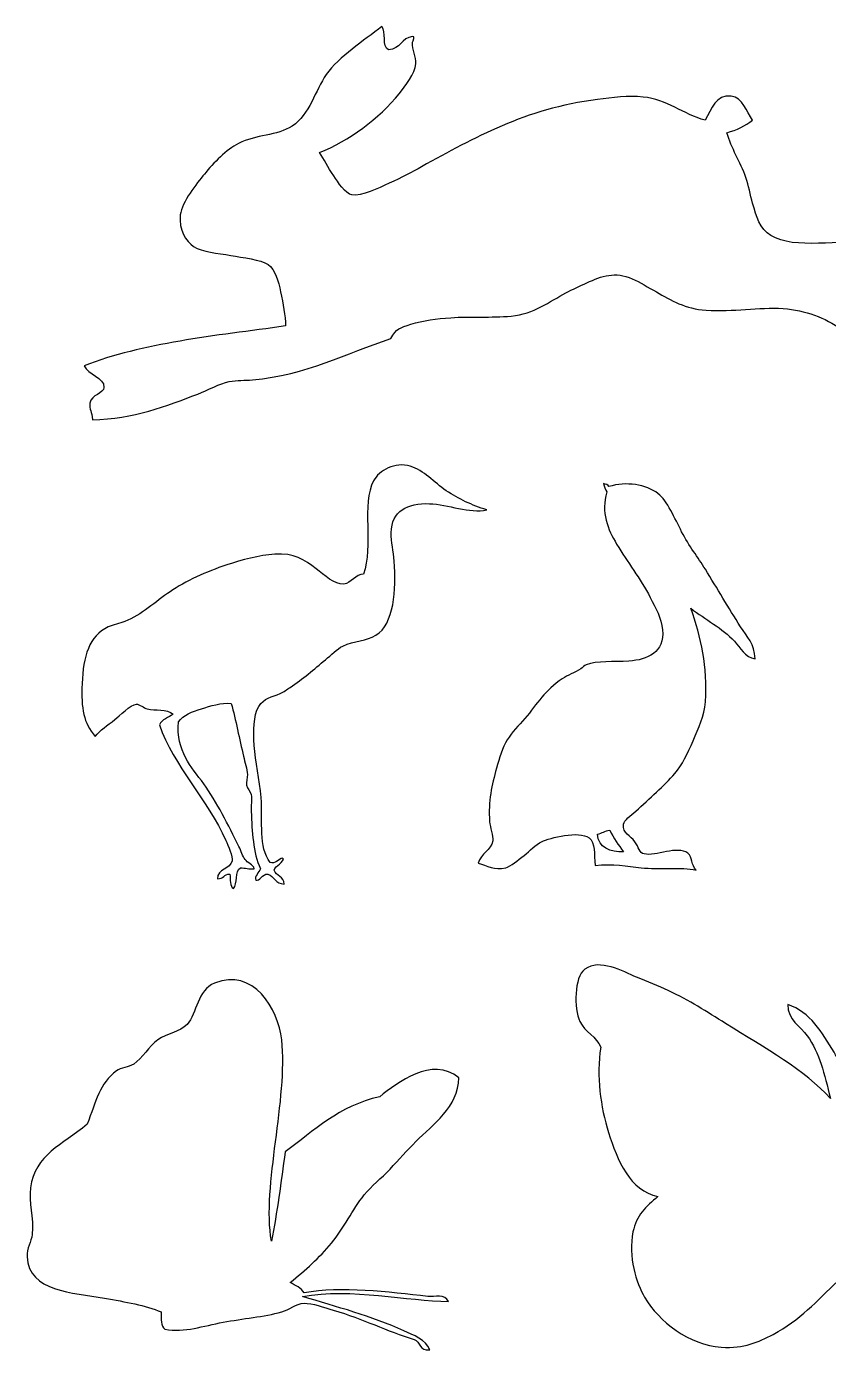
# Model space of a CAD drawing. Header units: centimetres. Extents: x -66 to 65, y -66 to 66.
# Drawn here: x -66 to -56.05, y 3.46 to 19.89 of the extents above; entities that cross this region are included whole.
import ezdxf

# ---------------------------------------------------------------- set-up
doc = ezdxf.new("R2010")
doc.units = ezdxf.units.CM
doc.header["$MEASUREMENT"] = 0
doc.layers.add('Layer 1', color=7, linetype='Continuous')

msp = doc.modelspace()

# ---------------------------------------------------------------- linework, layer by layer
at = {"layer": 'Layer 1'}
for points, knots in [([(-61.50699, 19.5986), (-61.35724, 19.60315), (-61.34885, 19.7491), (-61.20867, 19.7632), (-61.20867, 19.7632), (-61.17636, 19.77654), (-61.20055, 19.70224), (-61.20867, 19.69118), (-61.20867, 19.69118), (-61.2156, 19.59953), (-61.16316, 19.51179), (-61.16758, 19.42379), (-61.16758, 19.42379), (-61.17345, 19.30536), (-61.29987, 19.14373), (-61.37324, 19.05351), (-61.37324, 19.05351), (-61.62287, 18.74657), (-62.00059, 18.46688), (-62.36059, 18.32329), (-62.36059, 18.32329), (-62.30971, 18.23939), (-62.25772, 18.14316), (-62.18575, 18.03529), (-62.18575, 18.03529), (-62.13304, 17.95618), (-62.04346, 17.81362), (-61.95948, 17.79873), (-61.95948, 17.79873), (-61.8438, 17.77822), (-61.63015, 17.88189), (-61.49664, 17.94272), (-61.49664, 17.94272), (-61.34278, 18.01291), (-61.21377, 18.08382), (-61.09553, 18.14841), (-61.09553, 18.14841), (-60.43764, 18.50777), (-59.82151, 18.86406), (-58.91513, 18.9815), (-58.91513, 18.9815), (-58.73183, 19.00521), (-58.52625, 19.03047), (-58.34945, 19.01238), (-58.34945, 19.01238), (-58.05248, 18.98195), (-57.85391, 18.80016), (-57.57806, 18.72438), (-57.57806, 18.72438), (-57.50633, 18.86757), (-57.44241, 19.04336), (-57.25924, 19.02264), (-57.25924, 19.02264), (-57.11216, 19.006), (-57.06803, 18.83537), (-56.99183, 18.72438), (-56.99183, 18.72438), (-57.08539, 18.66019), (-57.18381, 18.60093), (-57.31068, 18.57007), (-57.31068, 18.57007), (-57.25708, 18.37698), (-57.14217, 18.20799), (-57.07412, 18.01471), (-57.07412, 18.01471), (-57.03938, 17.91594), (-57.02141, 17.79878), (-56.99186, 17.69586), (-56.99186, 17.69586), (-56.94365, 17.52782), (-56.90322, 17.37849), (-56.76559, 17.29473), (-56.76559, 17.29473), (-56.47024, 17.11497), (-55.90442, 17.24578), (-55.51083, 17.2125), (-55.51083, 17.2125), (-55.31573, 17.19594), (-55.13393, 17.0783), (-54.96568, 16.96564), (-54.96568, 16.96564), (-54.61902, 16.73352), (-54.38873, 16.51312), (-54.09144, 16.20451), (-54.09144, 16.20451), (-54.05112, 16.16268), (-53.9523, 16.07608), (-53.96804, 16.00912), (-53.96804, 16.00912), (-53.99257, 15.90472), (-54.24852, 15.93498), (-54.33832, 15.96798), (-54.33832, 15.96798), (-54.46368, 16.01402), (-54.58393, 16.09916), (-54.69829, 16.1634), (-54.69829, 16.1634), (-55.0405, 16.35559), (-55.39097, 16.58739), (-55.73704, 16.78049), (-55.73704, 16.78049), (-55.56435, 16.54141), (-55.3495, 16.31059), (-55.13024, 16.09141), (-55.13024, 16.09141), (-55.0215, 15.98264), (-54.91934, 15.85892), (-54.80112, 15.76224), (-54.80112, 15.76224), (-54.67968, 15.66299), (-54.51381, 15.61746), (-54.43086, 15.47427), (-54.43086, 15.47427), (-54.50211, 15.3328), (-54.61927, 15.3143), (-54.7908, 15.33031), (-54.7908, 15.33031), (-55.03707, 15.35322), (-55.24776, 15.50726), (-55.41821, 15.65943), (-55.41821, 15.65943), (-55.58299, 15.80651), (-55.71264, 16.00307), (-55.89134, 16.13251), (-55.89134, 16.13251), (-56.09004, 16.2765), (-56.33716, 16.37064), (-56.6113, 16.38966), (-56.6113, 16.38966), (-56.91896, 16.41099), (-57.23035, 16.34733), (-57.5678, 16.36913), (-57.5678, 16.36913), (-57.8254, 16.38577), (-58.00206, 16.49359), (-58.18489, 16.5954), (-58.18489, 16.5954), (-58.28522, 16.65128), (-58.38415, 16.71761), (-58.48318, 16.75997), (-58.48318, 16.75997), (-58.69932, 16.85234), (-58.85717, 16.79566), (-59.04886, 16.70856), (-59.04886, 16.70856), (-59.13451, 16.66956), (-59.22788, 16.62651), (-59.30598, 16.58513), (-59.30598, 16.58513), (-59.51259, 16.47549), (-59.70135, 16.32478), (-59.98482, 16.29716), (-59.98482, 16.29716), (-60.23432, 16.27282), (-60.48774, 16.29433), (-60.73563, 16.27658), (-60.73563, 16.27658), (-60.9075, 16.26425), (-61.07678, 16.2415), (-61.22929, 16.19429), (-61.22929, 16.19429), (-61.36642, 16.15185), (-61.4105, 16.14256), (-61.47612, 16.01948), (-61.47612, 16.01948), (-62.04222, 15.83096), (-62.51448, 15.56826), (-63.19372, 15.50518), (-63.19372, 15.50518), (-63.28627, 15.49663), (-63.38499, 15.50452), (-63.48169, 15.48465), (-63.48169, 15.48465), (-63.59922, 15.46049), (-63.7463, 15.37948), (-63.87253, 15.33037), (-63.87253, 15.33037), (-64.2553, 15.18146), (-64.66914, 15.02171), (-65.1787, 15.01152), (-65.1787, 15.01152), (-65.17936, 15.11061), (-65.22352, 15.13968), (-65.20955, 15.21718), (-65.20955, 15.21718), (-65.1896, 15.32815), (-65.03892, 15.33174), (-65.03474, 15.41265), (-65.03474, 15.41265), (-65.02828, 15.537), (-65.23484, 15.5687), (-65.28157, 15.68004), (-65.28157, 15.68004), (-64.56495, 15.96105), (-63.65904, 16.05279), (-62.78232, 16.17373), (-62.78232, 16.17373), (-62.78401, 16.30113), (-62.81473, 16.45231), (-62.84402, 16.59542), (-62.84402, 16.59542), (-62.8708, 16.7262), (-62.91506, 16.87741), (-62.9983, 16.93483), (-62.9983, 16.93483), (-63.08918, 16.99746), (-63.31604, 17.02283), (-63.46114, 17.04791), (-63.46114, 17.04791), (-63.62857, 17.07699), (-63.81404, 17.08789), (-63.92395, 17.16105), (-63.92395, 17.16105), (-64.01764, 17.22349), (-64.10969, 17.36372), (-64.08855, 17.55189), (-64.08855, 17.55189), (-64.07061, 17.71125), (-63.88249, 17.94189), (-63.79029, 18.05587), (-63.79029, 18.05587), (-63.67628, 18.19673), (-63.51253, 18.36276), (-63.3686, 18.43642), (-63.3686, 18.43642), (-63.1487, 18.54897), (-62.89261, 18.52786), (-62.70002, 18.65243), (-62.70002, 18.65243), (-62.48624, 18.79062), (-62.41236, 19.10098), (-62.27835, 19.2901), (-62.27835, 19.2901), (-62.11756, 19.51687), (-61.8144, 19.70957), (-61.58924, 19.8866), (-61.58924, 19.8866), (-61.52725, 19.82517), (-61.59348, 19.63551), (-61.50699, 19.5986)], [0, 0, 0, 0, 0.01639344, 0.01639344, 0.01639344, 0.01639344, 0.03278689, 0.03278689, 0.03278689, 0.03278689, 0.04918033, 0.04918033, 0.04918033, 0.04918033, 0.06557377, 0.06557377, 0.06557377, 0.06557377, 0.08196721, 0.08196721, 0.08196721, 0.08196721, 0.09836066, 0.09836066, 0.09836066, 0.09836066, 0.1147541, 0.1147541, 0.1147541, 0.1147541, 0.13114754, 0.13114754, 0.13114754, 0.13114754, 0.14754098, 0.14754098, 0.14754098, 0.14754098, 0.16393443, 0.16393443, 0.16393443, 0.16393443, 0.18032787, 0.18032787, 0.18032787, 0.18032787, 0.19672131, 0.19672131, 0.19672131, 0.19672131, 0.21311475, 0.21311475, 0.21311475, 0.21311475, 0.2295082, 0.2295082, 0.2295082, 0.2295082, 0.24590164, 0.24590164, 0.24590164, 0.24590164, 0.26229508, 0.26229508, 0.26229508, 0.26229508, 0.27868852, 0.27868852, 0.27868852, 0.27868852, 0.29508197, 0.29508197, 0.29508197, 0.29508197, 0.31147541, 0.31147541, 0.31147541, 0.31147541, 0.32786885, 0.32786885, 0.32786885, 0.32786885, 0.3442623, 0.3442623, 0.3442623, 0.3442623, 0.36065574, 0.36065574, 0.36065574, 0.36065574, 0.37704918, 0.37704918, 0.37704918, 0.37704918, 0.39344262, 0.39344262, 0.39344262, 0.39344262, 0.40983607, 0.40983607, 0.40983607, 0.40983607, 0.42622951, 0.42622951, 0.42622951, 0.42622951, 0.44262295, 0.44262295, 0.44262295, 0.44262295, 0.45901639, 0.45901639, 0.45901639, 0.45901639, 0.47540984, 0.47540984, 0.47540984, 0.47540984, 0.49180328, 0.49180328, 0.49180328, 0.49180328, 0.50819672, 0.50819672, 0.50819672, 0.50819672, 0.52459016, 0.52459016, 0.52459016, 0.52459016, 0.54098361, 0.54098361, 0.54098361, 0.54098361, 0.55737705, 0.55737705, 0.55737705, 0.55737705, 0.57377049, 0.57377049, 0.57377049, 0.57377049, 0.59016393, 0.59016393, 0.59016393, 0.59016393, 0.60655738, 0.60655738, 0.60655738, 0.60655738, 0.62295082, 0.62295082, 0.62295082, 0.62295082, 0.63934426, 0.63934426, 0.63934426, 0.63934426, 0.6557377, 0.6557377, 0.6557377, 0.6557377, 0.67213115, 0.67213115, 0.67213115, 0.67213115, 0.68852459, 0.68852459, 0.68852459, 0.68852459, 0.70491803, 0.70491803, 0.70491803, 0.70491803, 0.72131148, 0.72131148, 0.72131148, 0.72131148, 0.73770492, 0.73770492, 0.73770492, 0.73770492, 0.75409836, 0.75409836, 0.75409836, 0.75409836, 0.7704918, 0.7704918, 0.7704918, 0.7704918, 0.78688525, 0.78688525, 0.78688525, 0.78688525, 0.80327869, 0.80327869, 0.80327869, 0.80327869, 0.81967213, 0.81967213, 0.81967213, 0.81967213, 0.83606557, 0.83606557, 0.83606557, 0.83606557, 0.85245902, 0.85245902, 0.85245902, 0.85245902, 0.86885246, 0.86885246, 0.86885246, 0.86885246, 0.8852459, 0.8852459, 0.8852459, 0.8852459, 0.90163934, 0.90163934, 0.90163934, 0.90163934, 0.91803279, 0.91803279, 0.91803279, 0.91803279, 0.93442623, 0.93442623, 0.93442623, 0.93442623, 0.95081967, 0.95081967, 0.95081967, 0.95081967, 0.96721311, 0.96721311, 0.96721311, 0.96721311, 1, 1, 1, 1]), ([(-60.28739, 13.89472), (-60.50051, 13.84625), (-60.76846, 13.96306), (-60.99896, 13.9706), (-60.99896, 13.9706), (-61.27402, 13.97962), (-61.46836, 13.88125), (-61.47338, 13.61008), (-61.47338, 13.61008), (-61.47547, 13.49681), (-61.44414, 13.37873), (-61.43541, 13.259), (-61.43541, 13.259), (-61.40953, 12.90332), (-61.43626, 12.47673), (-61.66311, 12.33867), (-61.66311, 12.33867), (-61.77857, 12.2684), (-61.93169, 12.27149), (-62.0711, 12.20582), (-62.0711, 12.20582), (-62.14883, 12.16923), (-62.21662, 12.09512), (-62.28933, 12.03503), (-62.28933, 12.03503), (-62.42757, 11.92078), (-62.57212, 11.79214), (-62.72573, 11.69348), (-62.72573, 11.69348), (-62.76624, 11.6675), (-62.80402, 11.63715), (-62.84908, 11.61757), (-62.84908, 11.61757), (-62.95055, 11.57352), (-63.05358, 11.56092), (-63.11475, 11.45628), (-63.11475, 11.45628), (-63.18333, 11.33899), (-63.18084, 11.15603), (-63.17169, 10.97241), (-63.17169, 10.97241), (-63.16195, 10.77725), (-63.10311, 10.54553), (-63.08626, 10.32722), (-63.08626, 10.32722), (-63.06279, 10.02258), (-63.12378, 9.71796), (-62.97241, 9.52074), (-62.97241, 9.52074), (-62.9173, 9.49984), (-62.872, 9.56392), (-62.82059, 9.57765), (-62.82059, 9.57765), (-62.7872, 9.56209), (-62.83718, 9.52574), (-62.85858, 9.50174), (-62.85858, 9.50174), (-62.88022, 9.47745), (-62.92552, 9.45726), (-62.92499, 9.42588), (-62.92499, 9.42588), (-62.90144, 9.35132), (-62.80209, 9.35264), (-62.80164, 9.25506), (-62.80164, 9.25506), (-62.90644, 9.25781), (-62.92242, 9.34936), (-63.00087, 9.37838), (-63.00087, 9.37838), (-63.07567, 9.38349), (-63.09935, 9.28728), (-63.15266, 9.30252), (-63.15266, 9.30252), (-63.17195, 9.353), (-63.11011, 9.39706), (-63.09575, 9.44484), (-63.09575, 9.44484), (-63.18529, 9.64751), (-63.19841, 9.90061), (-63.20963, 10.15644), (-63.20963, 10.15644), (-63.21262, 10.22457), (-63.19672, 10.29966), (-63.20963, 10.36517), (-63.20963, 10.36517), (-63.21786, 10.40676), (-63.2585, 10.43603), (-63.26654, 10.47905), (-63.26654, 10.47905), (-63.27411, 10.51924), (-63.2553, 10.57168), (-63.25707, 10.6119), (-63.25707, 10.6119), (-63.26017, 10.68326), (-63.28731, 10.76504), (-63.30451, 10.8396), (-63.30451, 10.8396), (-63.35343, 11.05158), (-63.40188, 11.28923), (-63.4563, 11.49426), (-63.4563, 11.49426), (-63.58095, 11.50818), (-63.71403, 11.46174), (-63.82635, 11.42782), (-63.82635, 11.42782), (-63.93957, 11.39364), (-64.05172, 11.3513), (-64.11096, 11.2665), (-64.11096, 11.2665), (-64.14361, 10.90021), (-63.95078, 10.70794), (-63.79788, 10.49802), (-63.79788, 10.49802), (-63.6341, 10.27315), (-63.49192, 9.98383), (-63.36142, 9.71999), (-63.36142, 9.71999), (-63.33456, 9.6657), (-63.31406, 9.59751), (-63.28554, 9.5587), (-63.28554, 9.5587), (-63.25874, 9.52227), (-63.17973, 9.49472), (-63.17169, 9.44485), (-63.17169, 9.44485), (-63.23897, 9.43763), (-63.28009, 9.45662), (-63.34245, 9.4543), (-63.34245, 9.4543), (-63.41518, 9.41321), (-63.37608, 9.26023), (-63.42786, 9.19813), (-63.42786, 9.19813), (-63.47996, 9.22197), (-63.46191, 9.3159), (-63.4753, 9.37839), (-63.4753, 9.37839), (-63.54385, 9.37741), (-63.55539, 9.31936), (-63.62709, 9.3215), (-63.62709, 9.3215), (-63.63167, 9.44368), (-63.46514, 9.44427), (-63.44683, 9.53973), (-63.44683, 9.53973), (-63.43627, 9.59487), (-63.49342, 9.73092), (-63.52274, 9.7959), (-63.52274, 9.7959), (-63.74975, 10.29916), (-64.17184, 10.72099), (-64.34819, 11.22857), (-64.34819, 11.22857), (-64.31491, 11.29649), (-64.23529, 11.31813), (-64.1774, 11.36142), (-64.1774, 11.36142), (-64.26016, 11.42796), (-64.39536, 11.40365), (-64.49998, 11.42783), (-64.49998, 11.42783), (-64.5411, 11.43736), (-64.59314, 11.48625), (-64.63283, 11.48477), (-64.63283, 11.48477), (-64.70297, 11.48218), (-64.84722, 11.33586), (-64.89847, 11.29498), (-64.89847, 11.29498), (-64.99465, 11.21836), (-65.08243, 11.16192), (-65.14517, 11.08625), (-65.14517, 11.08625), (-65.28696, 11.25294), (-65.32035, 11.4246), (-65.30646, 11.74091), (-65.30646, 11.74091), (-65.29164, 12.07791), (-65.22007, 12.33212), (-64.98388, 12.44301), (-64.98388, 12.44301), (-64.91932, 12.47336), (-64.84362, 12.48206), (-64.77515, 12.50942), (-64.77515, 12.50942), (-64.57325, 12.59022), (-64.39431, 12.75606), (-64.21537, 12.87944), (-64.21537, 12.87944), (-64.02561, 13.01025), (-63.76703, 13.12757), (-63.51325, 13.21155), (-63.51325, 13.21155), (-63.32333, 13.27439), (-63.10947, 13.33024), (-62.91553, 13.3444), (-62.91553, 13.3444), (-62.67889, 13.36162), (-62.55062, 13.27788), (-62.40319, 13.16414), (-62.40319, 13.16414), (-62.30312, 13.08691), (-62.17554, 12.96472), (-62.06161, 12.97438), (-62.06161, 12.97438), (-61.96977, 12.98219), (-61.91064, 13.09802), (-61.81494, 13.09773), (-61.81494, 13.09773), (-61.6959, 13.44108), (-61.84137, 13.96908), (-61.69162, 14.25526), (-61.69162, 14.25526), (-61.62616, 14.38025), (-61.42373, 14.49283), (-61.23619, 14.43552), (-61.23619, 14.43552), (-61.0685, 14.38424), (-60.94293, 14.23417), (-60.79026, 14.13191), (-60.79026, 14.13191), (-60.63262, 14.02637), (-60.47559, 13.9515), (-60.28739, 13.89472)], [0, 0, 0, 0, 0.01754386, 0.01754386, 0.01754386, 0.01754386, 0.03508772, 0.03508772, 0.03508772, 0.03508772, 0.05263158, 0.05263158, 0.05263158, 0.05263158, 0.07017544, 0.07017544, 0.07017544, 0.07017544, 0.0877193, 0.0877193, 0.0877193, 0.0877193, 0.10526316, 0.10526316, 0.10526316, 0.10526316, 0.12280702, 0.12280702, 0.12280702, 0.12280702, 0.14035088, 0.14035088, 0.14035088, 0.14035088, 0.15789474, 0.15789474, 0.15789474, 0.15789474, 0.1754386, 0.1754386, 0.1754386, 0.1754386, 0.19298246, 0.19298246, 0.19298246, 0.19298246, 0.21052632, 0.21052632, 0.21052632, 0.21052632, 0.22807018, 0.22807018, 0.22807018, 0.22807018, 0.24561404, 0.24561404, 0.24561404, 0.24561404, 0.26315789, 0.26315789, 0.26315789, 0.26315789, 0.28070175, 0.28070175, 0.28070175, 0.28070175, 0.29824561, 0.29824561, 0.29824561, 0.29824561, 0.31578947, 0.31578947, 0.31578947, 0.31578947, 0.33333333, 0.33333333, 0.33333333, 0.33333333, 0.35087719, 0.35087719, 0.35087719, 0.35087719, 0.36842105, 0.36842105, 0.36842105, 0.36842105, 0.38596491, 0.38596491, 0.38596491, 0.38596491, 0.40350877, 0.40350877, 0.40350877, 0.40350877, 0.42105263, 0.42105263, 0.42105263, 0.42105263, 0.43859649, 0.43859649, 0.43859649, 0.43859649, 0.45614035, 0.45614035, 0.45614035, 0.45614035, 0.47368421, 0.47368421, 0.47368421, 0.47368421, 0.49122807, 0.49122807, 0.49122807, 0.49122807, 0.50877193, 0.50877193, 0.50877193, 0.50877193, 0.52631579, 0.52631579, 0.52631579, 0.52631579, 0.54385965, 0.54385965, 0.54385965, 0.54385965, 0.56140351, 0.56140351, 0.56140351, 0.56140351, 0.57894737, 0.57894737, 0.57894737, 0.57894737, 0.59649123, 0.59649123, 0.59649123, 0.59649123, 0.61403509, 0.61403509, 0.61403509, 0.61403509, 0.63157895, 0.63157895, 0.63157895, 0.63157895, 0.64912281, 0.64912281, 0.64912281, 0.64912281, 0.66666667, 0.66666667, 0.66666667, 0.66666667, 0.68421053, 0.68421053, 0.68421053, 0.68421053, 0.70175439, 0.70175439, 0.70175439, 0.70175439, 0.71929825, 0.71929825, 0.71929825, 0.71929825, 0.73684211, 0.73684211, 0.73684211, 0.73684211, 0.75438596, 0.75438596, 0.75438596, 0.75438596, 0.77192982, 0.77192982, 0.77192982, 0.77192982, 0.78947368, 0.78947368, 0.78947368, 0.78947368, 0.80701754, 0.80701754, 0.80701754, 0.80701754, 0.8245614, 0.8245614, 0.8245614, 0.8245614, 0.84210526, 0.84210526, 0.84210526, 0.84210526, 0.85964912, 0.85964912, 0.85964912, 0.85964912, 0.87719298, 0.87719298, 0.87719298, 0.87719298, 0.89473684, 0.89473684, 0.89473684, 0.89473684, 0.9122807, 0.9122807, 0.9122807, 0.9122807, 0.92982456, 0.92982456, 0.92982456, 0.92982456, 0.94736842, 0.94736842, 0.94736842, 0.94736842, 0.96491228, 0.96491228, 0.96491228, 0.96491228, 1, 1, 1, 1]), ([(-58.83898, 14.22026), (-58.81144, 14.21298), (-58.7844, 14.20523), (-58.77257, 14.18227), (-58.77257, 14.18227), (-58.56649, 14.25048), (-58.30711, 14.20759), (-58.16532, 14.09689), (-58.16532, 14.09689), (-58.04642, 14.00402), (-57.95826, 13.7905), (-57.87121, 13.62249), (-57.87121, 13.62249), (-57.77974, 13.44588), (-57.66864, 13.30547), (-57.5771, 13.15756), (-57.5771, 13.15756), (-57.42925, 12.91872), (-57.29328, 12.68168), (-57.14064, 12.44594), (-57.14064, 12.44594), (-57.0569, 12.31661), (-56.96834, 12.23528), (-56.96038, 12.04748), (-56.96038, 12.04748), (-57.0886, 12.06423), (-57.14146, 12.18752), (-57.21655, 12.26568), (-57.21655, 12.26568), (-57.37276, 12.42829), (-57.57474, 12.53503), (-57.75733, 12.67364), (-57.75733, 12.67364), (-57.62962, 12.30957), (-57.54775, 11.95273), (-57.57707, 11.51614), (-57.57707, 11.51614), (-57.58943, 11.33212), (-57.65965, 11.1929), (-57.72886, 11.03227), (-57.72886, 11.03227), (-57.79792, 10.87193), (-57.86523, 10.72813), (-57.95656, 10.62426), (-57.95656, 10.62426), (-58.08994, 10.47263), (-58.268, 10.31454), (-58.44043, 10.15939), (-58.44043, 10.15939), (-58.50237, 10.1037), (-58.58484, 10.04662), (-58.59225, 9.99807), (-58.59225, 9.99807), (-58.61022, 9.88001), (-58.50293, 9.85525), (-58.44993, 9.77984), (-58.44993, 9.77984), (-58.40119, 9.71055), (-58.40085, 9.63956), (-58.33605, 9.62805), (-58.33605, 9.62805), (-58.19238, 9.59442), (-57.92401, 9.73619), (-57.79527, 9.63752), (-57.79527, 9.63752), (-57.73373, 9.5904), (-57.75532, 9.48634), (-57.69089, 9.42879), (-57.69089, 9.42879), (-57.8765, 9.47057), (-58.15142, 9.43154), (-58.37399, 9.45723), (-58.37399, 9.45723), (-58.54229, 9.4767), (-58.72843, 9.5115), (-58.94329, 9.48573), (-58.94329, 9.48573), (-58.9579, 9.62596), (-58.93919, 9.76915), (-59.0192, 9.82728), (-59.0192, 9.82728), (-59.14718, 9.92023), (-59.50455, 9.82897), (-59.60742, 9.77981), (-59.60742, 9.77981), (-59.68473, 9.7429), (-59.75043, 9.66654), (-59.82567, 9.60905), (-59.82567, 9.60905), (-59.90187, 9.55082), (-59.99196, 9.47358), (-60.05334, 9.45723), (-60.05334, 9.45723), (-60.19156, 9.42048), (-60.28646, 9.48491), (-60.39489, 9.51417), (-60.39489, 9.51417), (-60.36203, 9.63305), (-60.23183, 9.67665), (-60.21463, 9.78931), (-60.21463, 9.78931), (-60.20489, 9.85323), (-60.24749, 9.96023), (-60.25262, 10.02648), (-60.25262, 10.02648), (-60.27265, 10.2868), (-60.22373, 10.48495), (-60.16719, 10.69066), (-60.16719, 10.69066), (-60.132, 10.81877), (-60.09229, 10.94776), (-60.03434, 11.04174), (-60.03434, 11.04174), (-59.97555, 11.1371), (-59.88972, 11.22094), (-59.81614, 11.30741), (-59.81614, 11.30741), (-59.65924, 11.49161), (-59.56698, 11.65888), (-59.35124, 11.80075), (-59.35124, 11.80075), (-59.28496, 11.8443), (-59.19802, 11.87536), (-59.12354, 11.9241), (-59.12354, 11.9241), (-59.09833, 11.94058), (-59.07933, 11.9627), (-59.05713, 11.97154), (-59.05713, 11.97154), (-58.91957, 12.02636), (-58.7128, 12.00557), (-58.52579, 12.01898), (-58.52579, 12.01898), (-58.29499, 12.03552), (-58.08402, 12.12497), (-58.10836, 12.40797), (-58.10836, 12.40797), (-58.1208, 12.5528), (-58.19371, 12.68012), (-58.26013, 12.80646), (-58.26013, 12.80646), (-58.38647, 13.04681), (-58.54001, 13.24326), (-58.67762, 13.47064), (-58.67762, 13.47064), (-58.78475, 13.64773), (-58.87402, 13.86638), (-58.80094, 14.11583), (-58.80094, 14.11583), (-58.81787, 14.14649), (-58.82948, 14.18226), (-58.83898, 14.22026)], [0, 0, 0, 0, 0.02564103, 0.02564103, 0.02564103, 0.02564103, 0.05128205, 0.05128205, 0.05128205, 0.05128205, 0.07692308, 0.07692308, 0.07692308, 0.07692308, 0.1025641, 0.1025641, 0.1025641, 0.1025641, 0.12820513, 0.12820513, 0.12820513, 0.12820513, 0.15384615, 0.15384615, 0.15384615, 0.15384615, 0.17948718, 0.17948718, 0.17948718, 0.17948718, 0.20512821, 0.20512821, 0.20512821, 0.20512821, 0.23076923, 0.23076923, 0.23076923, 0.23076923, 0.25641026, 0.25641026, 0.25641026, 0.25641026, 0.28205128, 0.28205128, 0.28205128, 0.28205128, 0.30769231, 0.30769231, 0.30769231, 0.30769231, 0.33333333, 0.33333333, 0.33333333, 0.33333333, 0.35897436, 0.35897436, 0.35897436, 0.35897436, 0.38461538, 0.38461538, 0.38461538, 0.38461538, 0.41025641, 0.41025641, 0.41025641, 0.41025641, 0.43589744, 0.43589744, 0.43589744, 0.43589744, 0.46153846, 0.46153846, 0.46153846, 0.46153846, 0.48717949, 0.48717949, 0.48717949, 0.48717949, 0.51282051, 0.51282051, 0.51282051, 0.51282051, 0.53846154, 0.53846154, 0.53846154, 0.53846154, 0.56410256, 0.56410256, 0.56410256, 0.56410256, 0.58974359, 0.58974359, 0.58974359, 0.58974359, 0.61538462, 0.61538462, 0.61538462, 0.61538462, 0.64102564, 0.64102564, 0.64102564, 0.64102564, 0.66666667, 0.66666667, 0.66666667, 0.66666667, 0.69230769, 0.69230769, 0.69230769, 0.69230769, 0.71794872, 0.71794872, 0.71794872, 0.71794872, 0.74358974, 0.74358974, 0.74358974, 0.74358974, 0.76923077, 0.76923077, 0.76923077, 0.76923077, 0.79487179, 0.79487179, 0.79487179, 0.79487179, 0.82051282, 0.82051282, 0.82051282, 0.82051282, 0.84615385, 0.84615385, 0.84615385, 0.84615385, 0.87179487, 0.87179487, 0.87179487, 0.87179487, 0.8974359, 0.8974359, 0.8974359, 0.8974359, 0.92307692, 0.92307692, 0.92307692, 0.92307692, 0.94871795, 0.94871795, 0.94871795, 0.94871795, 1, 1, 1, 1]), ([(-58.76307, 9.92221), (-58.82638, 9.91911), (-58.85583, 9.88215), (-58.91486, 9.8748), (-58.91486, 9.8748), (-58.9092, 9.7065), (-58.74698, 9.64419), (-58.59231, 9.65655), (-58.59231, 9.65655), (-58.65412, 9.74023), (-58.71571, 9.82413), (-58.76307, 9.92221)], [0, 0, 0, 0, 0.25, 0.25, 0.25, 0.25, 0.5, 0.5, 0.5, 0.5, 1, 1, 1, 1]), ([(-62.95889, 4.82591), (-62.88708, 5.18088), (-62.84017, 5.56068), (-62.78818, 5.93557), (-62.78818, 5.93557), (-62.43075, 6.197), (-62.11995, 6.50503), (-61.61457, 6.61846), (-61.61457, 6.61846), (-61.39428, 6.7929), (-60.97166, 7.12545), (-60.63291, 6.85322), (-60.63291, 6.85322), (-60.64315, 6.48857), (-60.95583, 6.27421), (-61.16642, 6.0636), (-61.16642, 6.0636), (-61.27278, 5.95724), (-61.3815, 5.83598), (-61.48646, 5.72221), (-61.48646, 5.72221), (-61.59399, 5.60569), (-61.71935, 5.51155), (-61.80663, 5.40209), (-61.80663, 5.40209), (-61.95668, 5.21387), (-62.05671, 4.99225), (-62.21205, 4.80461), (-62.21205, 4.80461), (-62.36366, 4.62144), (-62.53743, 4.47052), (-62.7242, 4.31378), (-62.7242, 4.31378), (-62.65996, 4.27843), (-62.58627, 4.25253), (-62.55346, 4.18577), (-62.55346, 4.18577), (-62.09798, 4.27591), (-61.50378, 4.19376), (-61.01708, 4.14307), (-61.01708, 4.14307), (-60.92953, 4.13397), (-60.80912, 4.18054), (-60.76094, 4.07904), (-60.76094, 4.07904), (-61.26725, 4.08491), (-61.9654, 4.25157), (-62.57476, 4.14307), (-62.57476, 4.14307), (-62.15246, 4.01213), (-61.71505, 3.90002), (-61.31577, 3.7163), (-61.31577, 3.7163), (-61.20282, 3.66431), (-61.03936, 3.60832), (-60.9957, 3.48156), (-60.9957, 3.48156), (-61.1241, 3.45984), (-61.10714, 3.5835), (-61.18771, 3.60957), (-61.18771, 3.60957), (-61.53125, 3.71257), (-61.81567, 3.86349), (-62.19069, 3.97237), (-62.19069, 3.97237), (-62.30711, 4.00616), (-62.45289, 4.0623), (-62.55346, 4.0577), (-62.55346, 4.0577), (-62.65088, 4.05331), (-62.74007, 3.97645), (-62.83085, 3.95102), (-62.83085, 3.95102), (-63.0518, 3.88924), (-63.31501, 3.86794), (-63.55644, 3.82296), (-63.55644, 3.82296), (-63.79927, 3.77772), (-64.03698, 3.69133), (-64.28193, 3.73763), (-64.28193, 3.73763), (-64.33207, 3.7729), (-64.32818, 3.86214), (-64.32466, 3.95102), (-64.32466, 3.95102), (-64.52389, 4.03304), (-64.76199, 4.07376), (-65.02885, 4.12173), (-65.02885, 4.12173), (-65.42877, 4.19362), (-65.96312, 4.19968), (-65.98916, 4.63391), (-65.98916, 4.63391), (-65.99567, 4.74199), (-65.935, 4.81864), (-65.9251, 4.9113), (-65.9251, 4.9113), (-65.9028, 5.12022), (-65.97119, 5.31426), (-65.94648, 5.48748), (-65.94648, 5.48748), (-65.88668, 5.90613), (-65.55807, 6.01617), (-65.24221, 6.27702), (-65.24221, 6.27702), (-65.13609, 6.55907), (-65.08788, 6.78777), (-64.87952, 6.93853), (-64.87952, 6.93853), (-64.82383, 6.97888), (-64.73455, 6.97936), (-64.66613, 7.02391), (-64.66613, 7.02391), (-64.55445, 7.09656), (-64.48068, 7.24103), (-64.36736, 7.3227), (-64.36736, 7.3227), (-64.25399, 7.40435), (-64.08703, 7.42356), (-64.00459, 7.51473), (-64.00459, 7.51473), (-63.8801, 7.65237), (-63.87664, 7.94047), (-63.66312, 8.02683), (-63.66312, 8.02683), (-63.18298, 8.22114), (-62.87432, 7.71079), (-62.83087, 7.32269), (-62.83087, 7.32269), (-62.74907, 6.59116), (-63.07541, 5.51698), (-62.95889, 4.82591)], [0, 0, 0, 0, 0.02941176, 0.02941176, 0.02941176, 0.02941176, 0.05882353, 0.05882353, 0.05882353, 0.05882353, 0.08823529, 0.08823529, 0.08823529, 0.08823529, 0.11764706, 0.11764706, 0.11764706, 0.11764706, 0.14705882, 0.14705882, 0.14705882, 0.14705882, 0.17647059, 0.17647059, 0.17647059, 0.17647059, 0.20588235, 0.20588235, 0.20588235, 0.20588235, 0.23529412, 0.23529412, 0.23529412, 0.23529412, 0.26470588, 0.26470588, 0.26470588, 0.26470588, 0.29411765, 0.29411765, 0.29411765, 0.29411765, 0.32352941, 0.32352941, 0.32352941, 0.32352941, 0.35294118, 0.35294118, 0.35294118, 0.35294118, 0.38235294, 0.38235294, 0.38235294, 0.38235294, 0.41176471, 0.41176471, 0.41176471, 0.41176471, 0.44117647, 0.44117647, 0.44117647, 0.44117647, 0.47058824, 0.47058824, 0.47058824, 0.47058824, 0.5, 0.5, 0.5, 0.5, 0.52941176, 0.52941176, 0.52941176, 0.52941176, 0.55882353, 0.55882353, 0.55882353, 0.55882353, 0.58823529, 0.58823529, 0.58823529, 0.58823529, 0.61764706, 0.61764706, 0.61764706, 0.61764706, 0.64705882, 0.64705882, 0.64705882, 0.64705882, 0.67647059, 0.67647059, 0.67647059, 0.67647059, 0.70588235, 0.70588235, 0.70588235, 0.70588235, 0.73529412, 0.73529412, 0.73529412, 0.73529412, 0.76470588, 0.76470588, 0.76470588, 0.76470588, 0.79411765, 0.79411765, 0.79411765, 0.79411765, 0.82352941, 0.82352941, 0.82352941, 0.82352941, 0.85294118, 0.85294118, 0.85294118, 0.85294118, 0.88235294, 0.88235294, 0.88235294, 0.88235294, 0.91176471, 0.91176471, 0.91176471, 0.91176471, 0.94117647, 0.94117647, 0.94117647, 0.94117647, 1, 1, 1, 1]), ([(-53.34409, 5.44832), (-53.19023, 5.29772), (-53.03246, 5.15762), (-53.02672, 4.87404), (-53.02672, 4.87404), (-53.01929, 4.5055), (-53.16166, 4.19208), (-53.37436, 3.97483), (-53.37436, 3.97483), (-53.5774, 3.76742), (-53.87294, 3.5684), (-54.21309, 3.56679), (-54.21309, 3.56679), (-54.63103, 3.56475), (-54.85635, 3.80724), (-55.14252, 3.95216), (-55.14252, 3.95216), (-55.25976, 4.10953), (-55.41501, 4.22881), (-55.55061, 4.36777), (-55.55061, 4.36777), (-55.61795, 4.23111), (-55.67327, 4.08239), (-55.73196, 3.93705), (-55.73196, 3.93705), (-55.80932, 4.05868), (-55.86727, 4.19968), (-55.93603, 4.32998), (-55.93603, 4.32998), (-56.19556, 4.08733), (-56.40437, 3.84611), (-56.73695, 3.67257), (-56.73695, 3.67257), (-56.9215, 3.57626), (-57.09446, 3.4948), (-57.37928, 3.51387), (-57.37928, 3.51387), (-57.78015, 3.54073), (-58.15279, 3.82986), (-58.33136, 4.1335), (-58.33136, 4.1335), (-58.43225, 4.30498), (-58.53729, 4.63576), (-58.47492, 4.94207), (-58.47492, 4.94207), (-58.43293, 5.14852), (-58.31546, 5.25767), (-58.16512, 5.38033), (-58.16512, 5.38033), (-58.514, 5.4537), (-58.66854, 5.83052), (-58.77718, 6.17379), (-58.77718, 6.17379), (-58.87873, 6.49462), (-58.92863, 6.87197), (-58.87545, 7.2317), (-58.87545, 7.2317), (-58.91895, 7.3578), (-59.0764, 7.42498), (-59.13236, 7.54907), (-59.13236, 7.54907), (-59.20795, 7.71668), (-59.20576, 8.09758), (-59.07193, 8.19891), (-59.07193, 8.19891), (-58.89027, 8.33641), (-58.59817, 8.17182), (-58.42963, 8.10067), (-58.42963, 8.10067), (-58.29583, 8.04423), (-58.15729, 7.99124), (-58.0367, 7.93443), (-58.0367, 7.93443), (-57.77384, 7.81063), (-57.56291, 7.67384), (-57.32637, 7.52636), (-57.32637, 7.52636), (-56.82464, 7.21357), (-56.34778, 6.95049), (-56.02663, 6.59691), (-56.02663, 6.59691), (-56.10251, 6.90391), (-56.16046, 7.15891), (-56.31381, 7.37523), (-56.31381, 7.37523), (-56.39276, 7.48667), (-56.56188, 7.57388), (-56.55561, 7.7606), (-56.55561, 7.7606), (-56.27732, 7.66855), (-56.1281, 7.41579), (-55.98133, 7.17121), (-55.98133, 7.17121), (-55.87655, 6.99658), (-55.79221, 6.80024), (-55.73947, 6.59691), (-55.73947, 6.59691), (-55.68563, 6.79551), (-55.60924, 7.00961), (-55.51277, 7.20143), (-55.51277, 7.20143), (-55.42228, 7.38145), (-55.31576, 7.58912), (-55.18035, 7.70017), (-55.18035, 7.70017), (-55.12172, 7.74824), (-55.042, 7.80219), (-54.95365, 7.79838), (-54.95365, 7.79838), (-54.96048, 7.63238), (-55.10621, 7.52991), (-55.18791, 7.41299), (-55.18791, 7.41299), (-55.33137, 7.20775), (-55.39844, 6.95717), (-55.47506, 6.65737), (-55.47506, 6.65737), (-55.15417, 7.01114), (-54.66215, 7.27147), (-54.18289, 7.57926), (-54.18289, 7.57926), (-53.95405, 7.72621), (-53.7317, 7.8666), (-53.47256, 7.98733), (-53.47256, 7.98733), (-53.20917, 8.11002), (-52.96292, 8.25093), (-52.67159, 8.29713), (-52.67159, 8.29713), (-52.49099, 8.32573), (-52.35205, 8.22048), (-52.33155, 8.04776), (-52.33155, 8.04776), (-52.2989, 7.77214), (-52.38947, 7.57093), (-52.50533, 7.43567), (-52.50533, 7.43567), (-52.53758, 7.39813), (-52.60823, 7.34338), (-52.6187, 7.29967), (-52.6187, 7.29967), (-52.63079, 7.24911), (-52.60605, 7.18), (-52.60357, 7.12584), (-52.60357, 7.12584), (-52.58148, 6.63917), (-52.74398, 6.10285), (-52.94367, 5.76567), (-52.94367, 5.76567), (-53.02685, 5.62511), (-53.13858, 5.47446), (-53.34409, 5.44832)], [0, 0, 0, 0, 0.02564103, 0.02564103, 0.02564103, 0.02564103, 0.05128205, 0.05128205, 0.05128205, 0.05128205, 0.07692308, 0.07692308, 0.07692308, 0.07692308, 0.1025641, 0.1025641, 0.1025641, 0.1025641, 0.12820513, 0.12820513, 0.12820513, 0.12820513, 0.15384615, 0.15384615, 0.15384615, 0.15384615, 0.17948718, 0.17948718, 0.17948718, 0.17948718, 0.20512821, 0.20512821, 0.20512821, 0.20512821, 0.23076923, 0.23076923, 0.23076923, 0.23076923, 0.25641026, 0.25641026, 0.25641026, 0.25641026, 0.28205128, 0.28205128, 0.28205128, 0.28205128, 0.30769231, 0.30769231, 0.30769231, 0.30769231, 0.33333333, 0.33333333, 0.33333333, 0.33333333, 0.35897436, 0.35897436, 0.35897436, 0.35897436, 0.38461538, 0.38461538, 0.38461538, 0.38461538, 0.41025641, 0.41025641, 0.41025641, 0.41025641, 0.43589744, 0.43589744, 0.43589744, 0.43589744, 0.46153846, 0.46153846, 0.46153846, 0.46153846, 0.48717949, 0.48717949, 0.48717949, 0.48717949, 0.51282051, 0.51282051, 0.51282051, 0.51282051, 0.53846154, 0.53846154, 0.53846154, 0.53846154, 0.56410256, 0.56410256, 0.56410256, 0.56410256, 0.58974359, 0.58974359, 0.58974359, 0.58974359, 0.61538462, 0.61538462, 0.61538462, 0.61538462, 0.64102564, 0.64102564, 0.64102564, 0.64102564, 0.66666667, 0.66666667, 0.66666667, 0.66666667, 0.69230769, 0.69230769, 0.69230769, 0.69230769, 0.71794872, 0.71794872, 0.71794872, 0.71794872, 0.74358974, 0.74358974, 0.74358974, 0.74358974, 0.76923077, 0.76923077, 0.76923077, 0.76923077, 0.79487179, 0.79487179, 0.79487179, 0.79487179, 0.82051282, 0.82051282, 0.82051282, 0.82051282, 0.84615385, 0.84615385, 0.84615385, 0.84615385, 0.87179487, 0.87179487, 0.87179487, 0.87179487, 0.8974359, 0.8974359, 0.8974359, 0.8974359, 0.92307692, 0.92307692, 0.92307692, 0.92307692, 0.94871795, 0.94871795, 0.94871795, 0.94871795, 1, 1, 1, 1])]:
    msp.add_open_spline(points, degree=3, knots=knots, dxfattribs=at)

doc.saveas('drawing.dxf')
